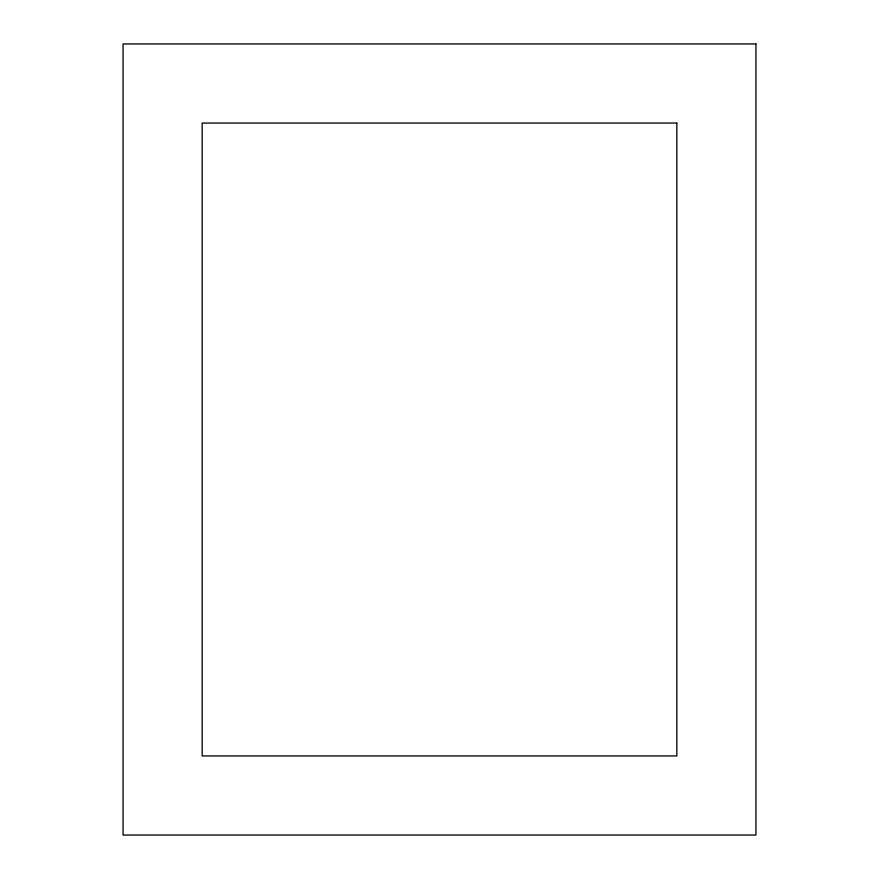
<?xml version="1.0" encoding="UTF-8"?>
<svg xmlns="http://www.w3.org/2000/svg" width="879" height="879" viewBox="0 0 879 879"><rect width="100%" height="100%" fill="white"/><g stroke="black" fill="none" stroke-linecap="round" stroke-linejoin="round"><path stroke-width="1.32" d="M755.94 43.95L123.06 43.95L123.06 835.05L755.94 835.05L755.94 43.95M676.83 123.06L202.17 123.06L202.17 755.94L676.83 755.94L676.83 123.06"/></g></svg>
